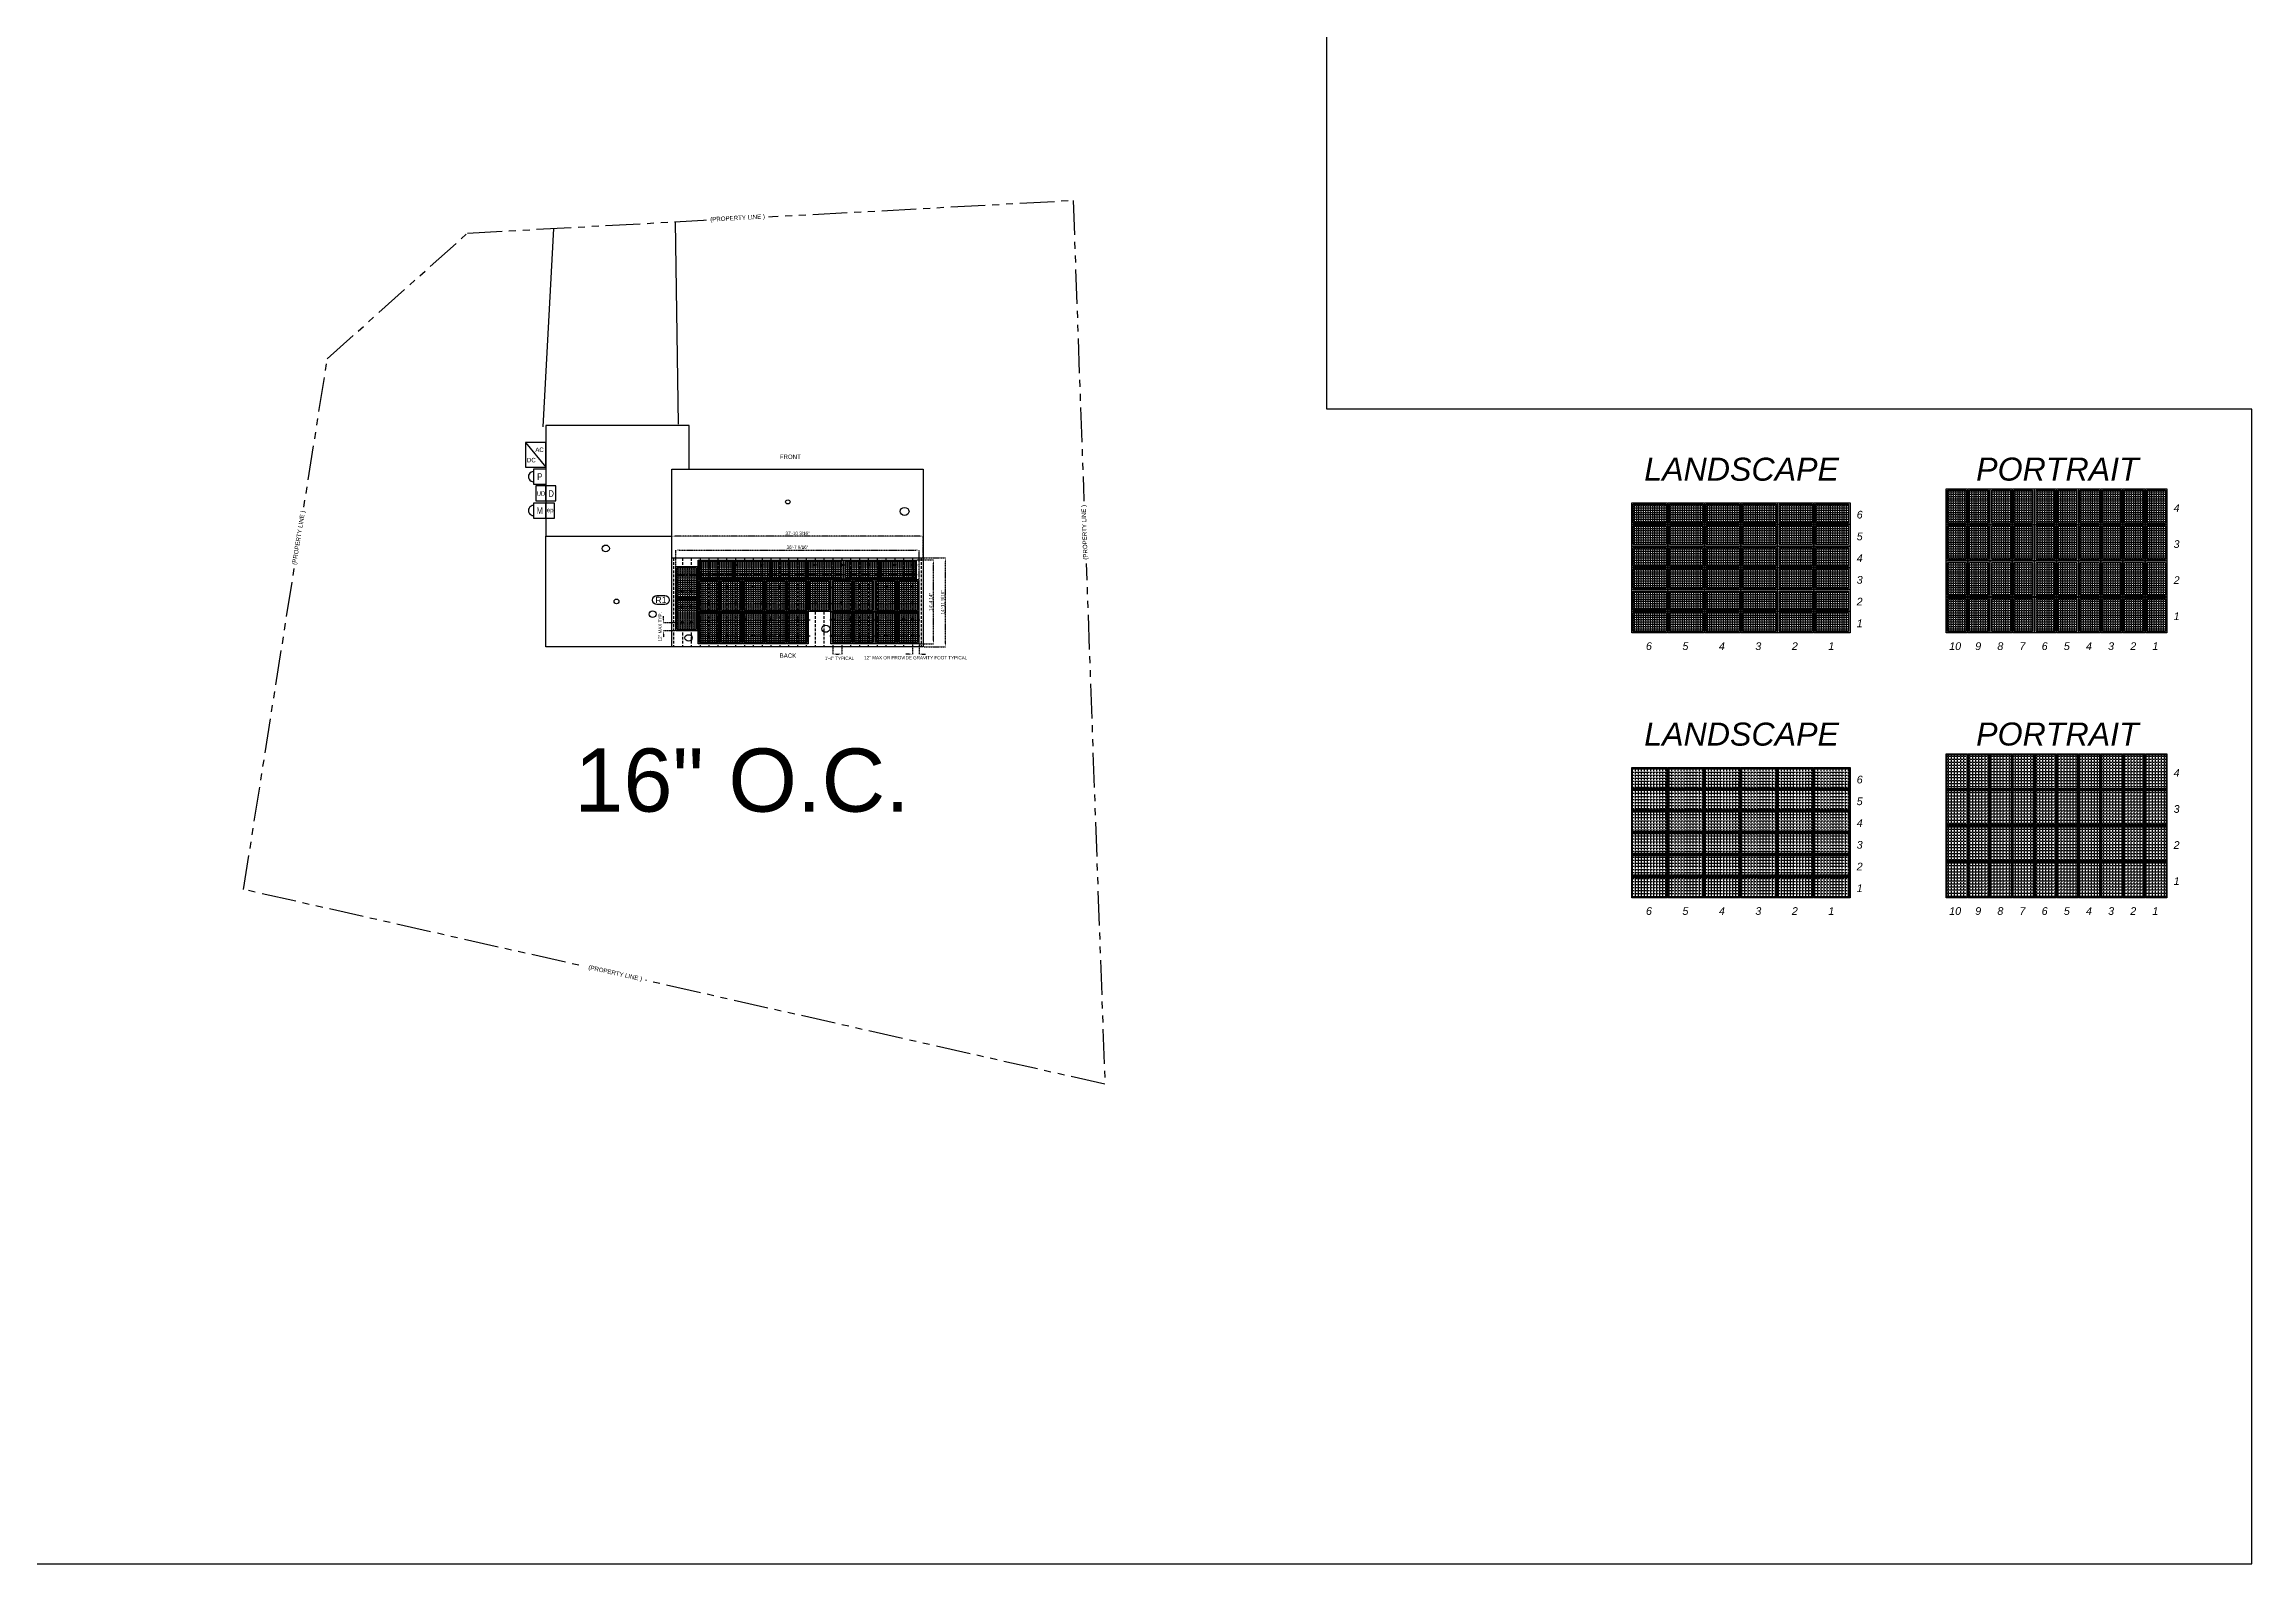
# Model space of a CAD drawing. Header units: feet. Extents: x -13431 to 13250, y 10829 to 29871.
# Drawn here: x -90 to 3901, y 13448 to 16196 of the extents above; entities that cross this region are included whole.
import ezdxf
from ezdxf.enums import TextEntityAlignment as Align

# ---------------------------------------------------------------- set-up
doc = ezdxf.new("R2010")
doc.units = ezdxf.units.FT
doc.header["$MEASUREMENT"] = 0
doc.linetypes.add('DASHED', pattern=[0.75, 0.5, -0.25])
doc.linetypes.add('PHANTOM', pattern=[2.5, 1.25, -0.25, 0.25, -0.25, 0.25, -0.25])
for name, color, linetype in [('EQUIPMENT', 7, 'Continuous'), ('MODULE FRAME', 9, 'Continuous'), ('MODULE HATCH', 7, 'Continuous'), ('PROPERTY LINE', 7, 'Continuous'), ('ROOF OBJECTS', 6, 'Continuous'), ('STRUCTURAL', 4, 'DASHED'), ('Z - ROOF', 3, 'Continuous'), ('Z - TITLEBLOCK TXT', 7, 'Continuous')]:
    doc.layers.add(name, color=color, linetype=linetype)
doc.layers.add('LOCKED (NO PRINT)', color=7, linetype='Continuous', plot=False)
doc.styles.add('1QUATER', font='technic_.ttf', dxfattribs={"height": 6})
doc.styles.add('PAPER SPACE TXT', font='technic_.ttf', dxfattribs={"height": 0.125})
doc.styles.add('style1', font='ariali.ttf')
doc.styles.add('TITLE BBLOCK TEXT', font='ARIALUNI.TTF')
doc.dimstyles.new('1QUATER', dxfattribs={"dimscale": 0, "dimtxt": 6, "dimasz": 6, "dimexe": 0, "dimexo": 1, "dimgap": 2, "dimtad": 1, "dimdec": 4, "dimzin": 3, "dimdsep": 46, "dimlunit": 4, "dimtxsty": '1QUATER', "dimcen": 6, "dimclrd": 1, "dimclre": 1, "dimclrt": 7, "dimadec": 0, "dimazin": 0, "dimtfac": 1, "dimtdec": 4, "dimtofl": 0, "dimtmove": 2, "dimatfit": 3, "dimfxl": 1, "dimfrac": 2, "dimtolj": 1, "dimtzin": 0, "dimarcsym": 1})

# ---------------------------------------------------------------- blocks, each defined once
blk = doc.blocks.new('A$C6EF85B4C')
at = {"layer": 'MODULE HATCH'}
h = blk.add_hatch(dxfattribs=at)
h.set_pattern_fill('ANGLE', color=9, scale=15)
h.set_pattern_definition([(0, (0, 0), (0, 4.125), [3, -1.125]), (90, (0, 0), (-4.125, 3e-16), [3, -1.125])])
h.paths.add_polyline_path([(-19.2, 21.6), (-19.2, -38.3), (14.8, -38.3), (14.8, 21.6)])
at = {"color": 4}
blk.add_lwpolyline([(-21.7, 24.1), (17.3, 24.1), (17.3, -40.8), (-21.7, -40.8)], close=True, dxfattribs=at)
at = {"layer": 'MODULE FRAME', "color": 7, "linetype": 'Continuous', "flags": 128}
blk.add_lwpolyline([(17.3, -40.8), (-21.7, -40.8), (-21.7, 24.1), (17.3, 24.1)], close=True, dxfattribs=at)
at = {"layer": 'MODULE FRAME', "color": 8, "linetype": 'Continuous', "flags": 128}
blk.add_lwpolyline([(14.8, -38.3), (-19.2, -38.3), (-19.2, 21.6), (14.8, 21.6)], close=True, dxfattribs=at)
blk = doc.blocks.new('A$C20456FC4')
at = {"layer": 'MODULE HATCH'}
h = blk.add_hatch(dxfattribs=at)
h.set_pattern_fill('ANGLE', color=9, scale=20)
h.set_pattern_definition([(0, (8.925, 25.2446), (0, 5.5), [4, -1.5]), (90, (8.925, 25.2446), (-5.5, 3e-16), [4, -1.5])])
h.paths.add_polyline_path([(24.7, 47.9), (-11.3, 47.9), (-11.3, -14.1), (24.7, -14.1)])
at = {"color": 4}
blk.add_lwpolyline([(-12.8, 49.4), (26.2, 49.4), (26.2, -15.6), (-12.8, -15.6)], close=True, dxfattribs=at)
at = {"layer": 'MODULE FRAME', "color": 10, "linetype": 'Continuous', "flags": 128}
blk.add_lwpolyline([(26.2, -15.6), (-12.8, -15.6), (-12.8, 49.4), (26.2, 49.4)], close=True, dxfattribs=at)
at = {"layer": 'MODULE FRAME', "color": 1, "linetype": 'Continuous', "flags": 128}
blk.add_lwpolyline([(24.7, -14.1), (-11.3, -14.1), (-11.3, 47.9), (24.7, 47.9)], close=True, dxfattribs=at)
blk = doc.blocks.new('A$C035F63DD')
at = {"color": 3}
blk.add_lwpolyline([(-0.08, 0.003, -1), (-0.08, 0.136), (0.043, 0.136, -1), (0.043, 0.003)], format="xyb", close=True, dxfattribs=at)
at = {"layer": 'Z - TITLEBLOCK TXT', "color": 7, "style": 'TITLE BBLOCK TEXT'}
blk.add_text('R1', height=0.096, rotation=359.9886, dxfattribs=at).set_placement((-0.018, 0.07), align=Align.MIDDLE_CENTER)
blk = doc.blocks.new('*U134')
at = {"color": 1}
blk.add_line((-36.6, 136.9), (0, 92), dxfattribs=at)
at = {"color": 1, "linetype": 'Continuous'}
for p, q in [((0, 88.6), (-22.2, 88.6)), ((-22.2, 88.6), (-22.2, 61.4)), ((0, 88.6), (0, 61.4)), ((-22.2, 61.4), (0, 61.4)), ((0, 58.1), (-18.3, 58.1)), ((-18.3, 58.1), (-18.3, 30.9)), ((0, 30.9), (0, 58.1)), ((18.3, 58.1), (0, 58.1)), ((0, 30.9), (0, 58.1)), ((18.3, 30.9), (18.3, 58.1)), ((0, 27.2), (-22.2, 27.2)), ((-22.2, 27.2), (-22.2, 0)), ((-18.3, 30.9), (0, 30.9)), ((0, 30.9), (18.3, 30.9)), ((15.5, 27.2), (0, 27.2)), ((0, 27.2), (0, 0)), ((0, 0), (0, 27.2)), ((15.5, 0), (15.5, 27.2)), ((-22.2, 0), (0, 0)), ((0, 0), (15.5, 0))]:
    blk.add_line(p, q, dxfattribs=at)
at = {"color": 1, "linetype": 'Continuous', "flags": 128}
blk.add_lwpolyline([(-36.6, 136.9), (-36.6, 92), (0, 92), (0, 136.9)], close=True, dxfattribs=at)
at = {"color": 1, "linetype": 'Continuous'}
for centre in [(-22.2, 75), (-22.2, 13.6)]:
    blk.add_arc(centre, 9.18, 90.004, 270.004, dxfattribs=at)
at = {"color": 1, "style": 'PAPER SPACE TXT'}
for s, height, p in [('AC', 7.99, (-11.4, 123.6)), ('DC', 7.99, (-26.2, 104.9)), ('P', 11.9, (-11.1, 75)), ('UD', 7.99, (-8.8, 44.4)), ('D', 11.9, (9.7, 44.4)), ('M', 11.9, (-11.1, 13.6))]:
    blk.add_text(s, height=height, dxfattribs=at).set_placement(p, align=Align.MIDDLE_CENTER)
blk.add_text('ep', height=7.99, rotation=359.9986, dxfattribs=at).set_placement((7.8, 14.6), align=Align.MIDDLE_CENTER)
blk = doc.blocks.new('*D164')
at = {"layer": 'Defpoints', "color": 0, "transparency": 16777216}
for p in [(1498.9, 15266.7, 53.8), (1539.1, 15266.7), (1498.9, 15106.1, -26.5)]:
    blk.add_point(p, dxfattribs=at)
at = {"layer": 'STRUCTURAL', "color": 1, "lineweight": -2, "transparency": 16777216}
for p, q in [((1499.9, 15266.7), (1539.1, 15266.7)), ((1539.1, 15112.1), (1539.1, 15260.7)), ((1499.9, 15106.1), (1539.1, 15106.1))]:
    blk.add_line(p, q, dxfattribs=at)
at = {"layer": 'STRUCTURAL', "color": 1, "transparency": 16777216}
for points in [[(1538.1, 15260.7), (1540.1, 15260.7), (1539.1, 15266.7)], [(1538.1, 15112.1), (1540.1, 15112.1), (1539.1, 15106.1)]]:
    blk.add_solid(points, dxfattribs=at)
at = {"layer": 'STRUCTURAL', "color": 7, "transparency": 16777216, "insert": (1534, 15186.4), "char_height": 6, "attachment_point": 5, "rotation": 90, "style": '1QUATER'}
blk.add_mtext('\\A1;14\'-11 9/16"', dxfattribs=at)
blk = doc.blocks.new('*D158')
at = {"layer": 'Defpoints', "color": 0, "transparency": 16777216}
for p in [(1486.6, 15263, 45.5), (1517.7, 15263), (1491.4, 15111.4, -30.3)]:
    blk.add_point(p, dxfattribs=at)
at = {"layer": 'STRUCTURAL', "color": 1, "lineweight": -2, "transparency": 16777216}
for p, q in [((1487.6, 15263), (1517.7, 15263)), ((1517.7, 15117.4), (1517.7, 15257)), ((1492.4, 15111.4), (1517.7, 15111.4))]:
    blk.add_line(p, q, dxfattribs=at)
at = {"layer": 'STRUCTURAL', "color": 1, "transparency": 16777216}
for points in [[(1516.7, 15257), (1518.7, 15257), (1517.7, 15263)], [(1516.7, 15117.4), (1518.7, 15117.4), (1517.7, 15111.4)]]:
    blk.add_solid(points, dxfattribs=at)
at = {"layer": 'STRUCTURAL', "color": 7, "transparency": 16777216, "insert": (1512.7, 15187.2), "char_height": 6, "attachment_point": 5, "rotation": 90, "style": '1QUATER'}
blk.add_mtext('\\A1;14\'-4 14"', dxfattribs=at)
blk = doc.blocks.new('*D159')
at = {"layer": 'Defpoints', "color": 0, "transparency": 16777216}
for p in [(1044.7, 15306.2), (1044.7, 15266.7, 53.8), (1498.9, 15266.7, 53.8)]:
    blk.add_point(p, dxfattribs=at)
at = {"layer": 'STRUCTURAL', "color": 1, "lineweight": -2, "transparency": 16777216}
for p, q in [((1044.7, 15267.7), (1044.7, 15306.2)), ((1492.9, 15306.2), (1050.7, 15306.2)), ((1498.9, 15267.7), (1498.9, 15306.2))]:
    blk.add_line(p, q, dxfattribs=at)
at = {"layer": 'STRUCTURAL', "color": 1, "transparency": 16777216}
for points in [[(1050.7, 15307.2), (1050.7, 15305.2), (1044.7, 15306.2)], [(1492.9, 15307.2), (1492.9, 15305.2), (1498.9, 15306.2)]]:
    blk.add_solid(points, dxfattribs=at)
at = {"layer": 'STRUCTURAL', "color": 7, "transparency": 16777216, "insert": (1271.8, 15311.3), "char_height": 6, "attachment_point": 5, "style": '1QUATER'}
blk.add_mtext('\\A1;37\'-10 3/16"', dxfattribs=at)
blk = doc.blocks.new('*D160')
at = {"layer": 'Defpoints', "color": 0, "transparency": 16777216}
for p in [(1051.8, 15248.7, 38.4), (1491.4, 15281), (1491.4, 15227.8, 27.9)]:
    blk.add_point(p, dxfattribs=at)
at = {"layer": 'STRUCTURAL', "color": 1, "lineweight": -2, "transparency": 16777216}
for p, q in [((1051.8, 15249.7), (1051.8, 15281)), ((1057.8, 15281), (1485.4, 15281)), ((1491.4, 15228.8), (1491.4, 15281))]:
    blk.add_line(p, q, dxfattribs=at)
at = {"layer": 'STRUCTURAL', "color": 1, "transparency": 16777216}
for points in [[(1057.8, 15282), (1057.8, 15280), (1051.8, 15281)], [(1485.4, 15282), (1485.4, 15280), (1491.4, 15281)]]:
    blk.add_solid(points, dxfattribs=at)
at = {"layer": 'STRUCTURAL', "color": 7, "transparency": 16777216, "insert": (1271.6, 15286.1), "char_height": 6, "attachment_point": 5, "style": '1QUATER'}
blk.add_mtext('\\A1;36\'-7 9/16"', dxfattribs=at)
blk = doc.blocks.new('*D161')
at = {"layer": 'Defpoints', "color": 0, "transparency": 16777216}
for p in [(1335.6, 15106.1, -26.5), (1351.6, 15106.1, -26.5), (1351.6, 15092.8)]:
    blk.add_point(p, dxfattribs=at)
at = {"layer": 'STRUCTURAL', "color": 1, "lineweight": -2, "transparency": 16777216}
for p, q in [((1335.6, 15105.1), (1335.6, 15092.8)), ((1341.6, 15092.8), (1345.6, 15092.8)), ((1351.6, 15105.1), (1351.6, 15092.8))]:
    blk.add_line(p, q, dxfattribs=at)
at = {"layer": 'STRUCTURAL', "color": 1, "transparency": 16777216}
for points in [[(1341.6, 15093.8), (1341.6, 15091.8), (1335.6, 15092.8)], [(1345.6, 15093.8), (1345.6, 15091.8), (1351.6, 15092.8)]]:
    blk.add_solid(points, dxfattribs=at)
at = {"layer": 'STRUCTURAL', "color": 7, "transparency": 16777216, "insert": (1347.6, 15085.2), "char_height": 6, "attachment_point": 5, "style": '1QUATER'}
blk.add_mtext('\\A1;1\'-4" TYPICAL', dxfattribs=at)
blk = doc.blocks.new('*D162')
at = {"layer": 'Defpoints', "color": 0, "transparency": 16777216}
for p in [(1029.2, 15134.9), (1051.8, 15149.4, -26.2), (1051.8, 15134.9, -5.7)]:
    blk.add_point(p, dxfattribs=at)
at = {"layer": 'STRUCTURAL', "color": 1, "lineweight": -2, "transparency": 16777216}
for p, q in [((1029.2, 15155.4), (1029.2, 15161.4)), ((1050.8, 15149.4), (1029.2, 15149.4)), ((1050.8, 15134.9), (1029.2, 15134.9)), ((1029.2, 15128.9), (1029.2, 15122.9))]:
    blk.add_line(p, q, dxfattribs=at)
at = {"layer": 'STRUCTURAL', "color": 1, "transparency": 16777216}
for points in [[(1028.2, 15155.4), (1030.2, 15155.4), (1029.2, 15149.4)], [(1028.2, 15128.9), (1030.2, 15128.9), (1029.2, 15134.9)]]:
    blk.add_solid(points, dxfattribs=at)
at = {"layer": 'STRUCTURAL', "color": 7, "transparency": 16777216, "insert": (1023.1, 15142.1), "char_height": 6, "attachment_point": 5, "rotation": 90, "style": '1QUATER'}
blk.add_mtext('\\A1;12" MAX TYP.', dxfattribs=at)
blk = doc.blocks.new('*D163')
at = {"layer": 'Defpoints', "color": 0, "transparency": 16777216}
for p in [(1479.6, 15111.4), (1479.6, 15092.8), (1491.4, 15111.4)]:
    blk.add_point(p, dxfattribs=at)
at = {"layer": 'STRUCTURAL', "color": 1, "lineweight": -2, "transparency": 16777216}
for p, q in [((1473.6, 15092.8), (1467.6, 15092.8)), ((1479.6, 15110.4), (1479.6, 15092.8)), ((1491.4, 15110.4), (1491.4, 15092.8)), ((1497.4, 15092.8), (1503.4, 15092.8))]:
    blk.add_line(p, q, dxfattribs=at)
at = {"layer": 'STRUCTURAL', "color": 1, "transparency": 16777216}
for points in [[(1473.6, 15093.8), (1473.6, 15091.8), (1479.6, 15092.8)], [(1497.4, 15093.8), (1497.4, 15091.8), (1491.4, 15092.8)]]:
    blk.add_solid(points, dxfattribs=at)
at = {"layer": 'STRUCTURAL', "color": 10, "transparency": 16777216, "insert": (1485.5, 15086.3), "char_height": 6, "attachment_point": 5, "style": '1QUATER'}
blk.add_mtext('\\A1;12" MAX OR PROVIDE GRAVITY FOOT TYPICAL', dxfattribs=at)
blk = doc.blocks.new('foot2')
h = blk.add_hatch(color=3)
h.dxf.hatch_style = 1
h.paths.add_polyline_path([(1.7, 0, 1), (-1.7, 0, 1)])
at = {"color": 3}
blk.add_circle((0, 0), 1.73, dxfattribs=at)

msp = doc.modelspace()

# ---------------------------------------------------------------- linework, layer by layer
at = {"layer": 'LOCKED (NO PRINT)', "color": 7}
msp.add_lwpolyline([(3901.34767, 13447.58805), (3901.34767, 15535.79725), (2229.07061, 15535.79725), (2229.07061, 23025.69204), (-13430.82217, 23025.69204), (-13430.82217, 13447.58805), (3901.34767, 13447.58805)], dxfattribs=at)
at = {"layer": 'PROPERTY LINE', "color": 7, "linetype": 'PHANTOM', "ltscale": 50, "extrusion": (0.05005, -0.104078, 0.993309)}
for p, q in [((675.14103, 15854.29524, -47.28189), (1770.05372, 15913.39081, -96.25896)), ((1770.05372, 15913.39081, -96.25896), (1827.54436, 14314.93698, -266.64063)), ((421.57328, 15626.99451, -58.32186), (675.14103, 15854.29524, -47.28189)), ((270.07259, 14667.12431, -151.26278), (421.57328, 15626.99451, -58.32186)), ((1827.54436, 14314.93698, -266.64063), (270.07259, 14667.12431, -151.26278))]:
    msp.add_line(p, q, dxfattribs=at)
at = {"layer": 'PROPERTY LINE', "color": 7, "extrusion": (0.05005, -0.104078, 0.993309)}
for p, q in [((830.5695, 15862.68416, -54.23444), (811.18839, 15504.03473, -90.83693)), ((1050.72595, 15874.56663, -64.08236), (1055.76764, 15508.6534, -102.67653))]:
    msp.add_line(p, q, dxfattribs=at)
at = {"layer": 'ROOF OBJECTS', "color": 6, "extrusion": (0, 0.447214, 0.894427)}
for centre, radius in [((-1254.17579, -13744.19656, 6875.60296), 4.05309), ((-1465.3376, -13724.96419, 6875.60296), 7.97043)]:
    msp.add_circle(centre, radius, dxfattribs=at)
at = {"layer": 'ROOF OBJECTS', "color": 6, "extrusion": (0, -0.316228, 0.948683)}
for centre, radius in [((925.01696, 14476.29755, -4902.96277), 6.5345), ((944.42793, 14375.4529, -4902.96277), 4.44658), ((1009.74663, 14350.94851, -4902.96277), 6.1261)]:
    msp.add_circle(centre, radius, dxfattribs=at)
at = {"layer": 'ROOF OBJECTS', "color": 6, "extrusion": (0, -0.447214, 0.894427)}
for centre, radius in [((1322.7212, 13535.80346, -6779.36578), 7.17902), ((1074.64616, 13517.45707, -6779.36578), 6.38135)]:
    msp.add_circle(centre, radius, dxfattribs=at)
at = {"layer": 'STRUCTURAL', "color": 1, "linetype": 'DASHED', "ltscale": 10}
for p, q in [((1047.57661, 15266.71917, 53.79822), (1047.57661, 15106.10596, 53.79822)), ((1063.57661, 15266.71917, 53.79822), (1063.57661, 15106.10596, 53.79822)), ((1079.57661, 15266.71917, 53.79822), (1079.57661, 15106.10596, 53.79822)), ((1095.57661, 15266.71917, 53.79822), (1095.57661, 15106.10596, 53.79822)), ((1111.57661, 15266.71917, 53.79822), (1111.57661, 15106.10596, 53.79822)), ((1127.57661, 15266.71917, 53.79822), (1127.57661, 15106.10596, 53.79822)), ((1143.57661, 15266.71917, 53.79822), (1143.57661, 15106.10596, 53.79822)), ((1159.57661, 15266.71917, 53.79822), (1159.57661, 15106.10596, 53.79822)), ((1175.57661, 15266.71917, 53.79822), (1175.57661, 15106.10596, 53.79822)), ((1191.57661, 15266.71917, 53.79822), (1191.57661, 15106.10596, 53.79822)), ((1207.57661, 15266.71917, 53.79822), (1207.57661, 15106.10596, 53.79822)), ((1223.57661, 15266.71917, 53.79822), (1223.57661, 15106.10596, 53.79822)), ((1239.57661, 15266.71917, 53.79822), (1239.57661, 15106.10596, 53.79822)), ((1255.57661, 15266.71917, 53.79822), (1255.57661, 15106.10596, 53.79822)), ((1271.57661, 15266.71917, 53.79822), (1271.57661, 15106.10596, 53.79822)), ((1287.57661, 15266.71917, 53.79822), (1287.57661, 15106.10596, 53.79822)), ((1303.57661, 15266.71917, 53.79822), (1303.57661, 15106.10596, 53.79822)), ((1319.57661, 15266.71917, 53.79822), (1319.57661, 15106.10596, 53.79822)), ((1335.57661, 15266.71917, 53.79822), (1335.57661, 15106.10596, 53.79822)), ((1351.57661, 15266.71917, 53.79822), (1351.57661, 15106.10596, 53.79822)), ((1367.57661, 15266.71917, 53.79822), (1367.57661, 15106.10596, 53.79822)), ((1383.57661, 15266.71917, 53.79822), (1383.57661, 15106.10596, 53.79822)), ((1399.57661, 15266.71917, 53.79822), (1399.57661, 15106.10596, 53.79822)), ((1415.57661, 15266.71917, 53.79822), (1415.57661, 15106.10596, 53.79822)), ((1431.57661, 15266.71917, 53.79822), (1431.57661, 15106.10596, 53.79822)), ((1447.57661, 15266.71917, 53.79822), (1447.57661, 15106.10596, 53.79822)), ((1463.57661, 15266.71917, 53.79822), (1463.57661, 15106.10596, 53.79822)), ((1479.57661, 15266.71917, 53.79822), (1479.57661, 15106.10596, 53.79822)), ((1495.57661, 15266.71917, 53.79822), (1495.57661, 15106.10596, 53.79822))]:
    msp.add_line(p, q, dxfattribs=at)
at = {"layer": 'STRUCTURAL', "color": 7, "linetype": 'PHANTOM', "ltscale": 10}
for p, q in [((1091.02109, 15254.16837), (1487.80861, 15254.16837)), ((1050.46514, 15236.76938, -0.81103), (1091.51514, 15236.76938, -0.81103)), ((1090.88127, 15213.29067, 2.32375), (1492.17557, 15213.29067, 2.32375)), ((1091.02109, 15236.76938, -0.81103), (1487.80861, 15236.76938, -0.81103)), ((1050.46514, 15207.72286, 3.00135), (1091.51514, 15207.72286, 3.00135)), ((1050.46514, 15178.45273, -29.96935), (1091.51514, 15178.45273, -29.96935)), ((1090.88127, 15184.24414, 6.13613), (1492.17557, 15184.24414, 6.13613)), ((1050.46514, 15149.4062, -26.15697), (1091.51514, 15149.4062, -26.15697)), ((1090.88127, 15154.97401, 19.26367), (1294.43375, 15154.97401, 19.26367)), ((1330.26379, 15154.97401, -26.83458), (1492.75887, 15154.97401, -26.83458)), ((1090.88127, 15125.92749, 23.07605), (1294.43375, 15125.92749, 23.07605)), ((1330.26379, 15125.92749, -23.0222), (1492.75887, 15125.92749, -23.0222))]:
    msp.add_line(p, q, dxfattribs=at)
at = {"layer": 'Z - ROOF', "color": 3}
for p, q in [((816.6712, 15506.27958, -132.80789), (816.6712, 15306.19277, -66.11229)), ((1075.56803, 15506.27958, -132.80789), (816.6712, 15506.27958, -132.80789)), ((1075.56803, 15427.33237, -106.49216), (1075.56803, 15506.27958, -132.80789)), ((1044.67023, 15266.71917, 53.79822), (1044.67023, 15427.33237, -26.50838)), ((1044.67023, 15427.33237, -26.50838), (1498.87323, 15427.33237, -26.50838)), ((1498.87323, 15427.33237, -26.50838), (1498.87323, 15266.71917, 53.79822)), ((816.6712, 15306.19277, -66.11229), (1044.67023, 15306.19277, -66.11229)), ((816.6712, 15106.10596, -132.80789), (816.6712, 15306.19277, -66.11229)), ((1044.67023, 15106.10596, -26.50838), (1044.67023, 15266.71917, 53.79822)), ((1044.67023, 15266.71917, 53.79822), (1498.87323, 15266.71917, 53.79822)), ((1498.87323, 15266.71917, 53.79822), (1498.87323, 15106.10596, -26.50838)), ((1060.79598, 15106.10596, -132.80789), (816.6712, 15106.10596, -132.80789)), ((1498.87323, 15106.10596, -26.50838), (1044.67023, 15106.10596, -26.50838))]:
    msp.add_line(p, q, dxfattribs=at)

# ---------------------------------------------------------------- block references
at = {"linetype": 'Continuous'}
for p in [(3370.07438, 15367.51075), (3410.12438, 15367.51075), (3450.17438, 15367.51075), (3490.22438, 15367.51075), (3530.27438, 15367.51075), (3570.32438, 15367.51075), (3610.37438, 15367.51075), (3650.42438, 15367.51075), (3690.47438, 15367.51075), (3730.52438, 15367.51075), (3370.07438, 15302.31075), (3410.12438, 15302.31075), (3450.17438, 15302.31075), (3490.22438, 15302.31075), (3530.27438, 15302.31075), (3570.32438, 15302.31075), (3610.37438, 15302.31075), (3650.42438, 15302.31075), (3690.47438, 15302.31075), (3730.52438, 15302.31075), (3370.07438, 15237.11075), (3410.12438, 15237.11075), (3450.17438, 15237.11075), (3490.22438, 15237.11075), (3530.27438, 15237.11075), (3570.32438, 15237.11075), (3610.37438, 15237.11075), (3650.42438, 15237.11075), (3690.47438, 15237.11075), (3730.52438, 15237.11075), (3370.07438, 15171.91075), (3410.12438, 15171.91075), (3450.17438, 15171.91075), (3490.22438, 15171.91075), (3530.27438, 15171.91075), (3570.32438, 15171.91075), (3610.37438, 15171.91075), (3650.42438, 15171.91075), (3690.47438, 15171.91075), (3730.52438, 15171.91075)]:
    msp.add_blockref('A$C6EF85B4C', p, dxfattribs=at)
at = {"linetype": 'Continuous', "rotation": 270}
for p in [(2820.90712, 15344.90165), (2886.85712, 15344.90165), (2952.80712, 15344.90165), (3018.75712, 15344.90165), (3084.70712, 15344.90165), (3150.65712, 15344.90165), (2820.90712, 15305.60165), (2886.85712, 15305.60165), (2952.80712, 15305.60165), (3018.75712, 15305.60165), (3084.70712, 15305.60165), (3150.65712, 15305.60165), (2820.90712, 15266.30165), (2820.90712, 15227.00165), (2886.85712, 15266.30165), (2886.85712, 15227.00165), (2952.80712, 15266.30165), (2952.80712, 15227.00165), (3018.75712, 15266.30165), (3018.75712, 15227.00165), (3084.70712, 15266.30165), (3084.70712, 15227.00165), (3150.65712, 15266.30165), (3150.65712, 15227.00165), (2820.90712, 15187.70165), (2886.85712, 15187.70165), (2952.80712, 15187.70165), (3018.75712, 15187.70165), (3084.70712, 15187.70165), (3150.65712, 15187.70165), (2820.90712, 15148.40165), (2886.85712, 15148.40165), (2952.80712, 15148.40165), (3018.75712, 15148.40165), (3084.70712, 15148.40165), (3150.65712, 15148.40165)]:
    msp.add_blockref('A$C6EF85B4C', p, dxfattribs=at)
at = {"linetype": 'Continuous', "extrusion": (-6.60626e-15, -0.447214, 0.894427)}
for p in [(1073.56366, 13640.54811, -6773.5843), (1113.61366, 13608.53421, -6785.1121), (1153.66366, 13608.53421, -6785.1121), (1193.71366, 13608.53421, -6785.1121), (1233.76366, 13608.53421, -6785.1121), (1273.81366, 13608.53421, -6785.1121), (1313.86366, 13608.53421, -6785.1121), (1353.91366, 13608.53421, -6785.1121), (1393.96366, 13608.53421, -6785.1121), (1434.01366, 13608.53421, -6785.1121), (1474.06366, 13608.53421, -6785.1121), (1073.56366, 13575.34811, -6773.5843), (1113.61366, 13543.33421, -6785.1121), (1153.66366, 13543.33421, -6785.1121), (1193.71366, 13543.33421, -6785.1121), (1233.76366, 13543.33421, -6785.1121), (1273.81366, 13543.33421, -6785.1121), (1353.91366, 13543.33421, -6785.1121), (1393.96366, 13543.33421, -6785.1121), (1434.01366, 13543.33421, -6785.1121), (1474.06366, 13543.33421, -6785.1121)]:
    msp.add_blockref('A$C6EF85B4C', p, dxfattribs=at)
at = {"linetype": 'Continuous', "extrusion": (-6.60626e-15, -0.447214, 0.894427), "rotation": 269.9999999999991}
for p in [(1132.70799, 13650.22511, -6785.1121), (1198.65799, 13650.22511, -6785.1121), (1264.60799, 13650.22511, -6785.1121), (1330.55799, 13650.22511, -6785.1121), (1396.50799, 13650.22511, -6785.1121), (1462.45799, 13650.22511, -6785.1121)]:
    msp.add_blockref('A$C6EF85B4C', p, dxfattribs=at)
at = {"xscale": 118.7716407580049, "yscale": 118.7716407580049, "zscale": 118.7716407580049}
msp.add_blockref('A$C035F63DD', (1026.92002, 15182.37525, -35.36667), dxfattribs=at)
for p in [(3361.14932, 14863.19094), (3401.19932, 14863.19094), (3441.24932, 14863.19094), (3481.29932, 14863.19094), (3521.34932, 14863.19094), (3561.39932, 14863.19094), (3601.44932, 14863.19094), (3641.49932, 14863.19094), (3681.54932, 14863.19094), (3721.59932, 14863.19094), (3361.14932, 14797.99094), (3401.19932, 14797.99094), (3441.24932, 14797.99094), (3481.29932, 14797.99094), (3521.34932, 14797.99094), (3561.39932, 14797.99094), (3601.44932, 14797.99094), (3641.49932, 14797.99094), (3681.54932, 14797.99094), (3721.59932, 14797.99094), (3361.14932, 14732.79094), (3401.19932, 14732.79094), (3441.24932, 14732.79094), (3481.29932, 14732.79094), (3521.34932, 14732.79094), (3561.39932, 14732.79094), (3601.44932, 14732.79094), (3641.49932, 14732.79094), (3681.54932, 14732.79094), (3721.59932, 14732.79094), (3361.14932, 14667.59094), (3401.19932, 14667.59094), (3441.24932, 14667.59094), (3481.29932, 14667.59094), (3521.34932, 14667.59094), (3561.39932, 14667.59094), (3601.44932, 14667.59094), (3641.49932, 14667.59094), (3681.54932, 14667.59094), (3721.59932, 14667.59094)]:
    msp.add_blockref('A$C20456FC4', p)
at = {"rotation": 270}
for p in [(2795.66251, 14874.7515), (2861.61251, 14874.7515), (2927.56251, 14874.7515), (2993.51251, 14874.7515), (3059.46251, 14874.7515), (3125.41251, 14874.7515), (2795.66251, 14835.4515), (2861.61251, 14835.4515), (2927.56251, 14835.4515), (2993.51251, 14835.4515), (3059.46251, 14835.4515), (3125.41251, 14835.4515), (2795.66251, 14796.1515), (2861.61251, 14796.1515), (2927.56251, 14796.1515), (2993.51251, 14796.1515), (3059.46251, 14796.1515), (3125.41251, 14796.1515), (2795.66251, 14756.8515), (2795.66251, 14717.5515), (2861.61251, 14756.8515), (2861.61251, 14717.5515), (2927.56251, 14756.8515), (2927.56251, 14717.5515), (2993.51251, 14756.8515), (2993.51251, 14717.5515), (3059.46251, 14756.8515), (3059.46251, 14717.5515), (3125.41251, 14756.8515), (3125.41251, 14717.5515), (2795.66251, 14678.2515), (2861.61251, 14678.2515), (2927.56251, 14678.2515), (2993.51251, 14678.2515), (3059.46251, 14678.2515), (3125.41251, 14678.2515)]:
    msp.add_blockref('A$C20456FC4', p, dxfattribs=at)
at = {"layer": 'EQUIPMENT', "color": 3}
msp.add_blockref('*U134', (816.6712, 15338.79879, -76.98096), dxfattribs=at)
at = {"layer": 'STRUCTURAL', "color": 3}
for p in [(1095.65041, 15254.16837), (1111.57661, 15254.16837), (1159.57661, 15254.16837, 53.79822), (1207.57661, 15254.16837), (1255.57661, 15254.16837, 53.79822), (1303.57661, 15254.16837), (1351.46883, 15254.16837), (1399.57661, 15254.16837, 53.79822), (1447.57661, 15254.16837, 53.79822), (1479.57661, 15254.16837, 53.79822), (1063.57661, 15236.76938, 53.79822), (1063.57661, 15207.72286, 53.79822), (1079.57661, 15236.76938, 53.79822), (1079.57661, 15207.72286, 53.79822), (1095.57661, 15236.76938, 53.79822), (1095.57661, 15213.29067, 53.79822), (1127.57661, 15236.68255, 52.98719), (1143.57661, 15213.29067, 53.79822), (1175.57661, 15236.68255, 106.78541), (1191.57661, 15213.29067, 53.79822), (1223.57661, 15236.68255, 52.98719), (1239.57661, 15213.29067, 53.79822), (1271.57661, 15236.68255, 106.78541), (1287.57661, 15213.29067, 53.79822), (1319.57661, 15236.68255, 52.98719), (1335.57661, 15213.29067, 53.79822), (1367.46883, 15236.68255, 52.98719), (1383.57661, 15213.29067, 53.79822), (1415.57661, 15236.68255, 106.78541), (1431.57661, 15213.29067, 53.79822), (1463.57661, 15236.68255, 106.78541), (1479.57661, 15236.76938, 52.98719), (1479.57661, 15213.29067, 53.79822), (1063.57661, 15178.45273, -29.96935), (1079.57661, 15178.45273, -29.96935), (1095.57661, 15184.24414, 53.79822), (1111.57661, 15184.24414, 53.79822), (1159.57661, 15184.24414, 53.79822), (1207.57661, 15184.24414, 53.79822), (1255.57661, 15184.24414, 53.79822), (1303.57661, 15184.24414, 53.79822), (1351.57661, 15184.24414, 53.79822), (1399.57661, 15184.24414, 53.79822), (1447.57661, 15184.24414, 53.79822), (1479.57661, 15184.24414, 53.79822), (1063.57661, 15149.4062, -26.15697), (1079.57661, 15149.4062, -26.15697), (1095.57661, 15154.97401, 53.79822), (1127.57661, 15154.97401, 53.79822), (1175.57661, 15154.97401, 53.79822), (1223.57661, 15154.97401, 53.79822), (1271.57661, 15154.97401, 53.79822), (1287.57661, 15154.97401, 53.79822), (1335.57661, 15154.97401, 53.79822), (1367.57661, 15154.97401, 53.79822), (1415.57661, 15154.97401, 53.79822), (1463.57661, 15154.97401, 53.79822), (1479.57661, 15154.97401, 53.79822), (1095.57661, 15125.92749, 53.79822), (1095.57661, 15125.92749, 53.79822), (1143.57661, 15125.92749, 53.79822), (1191.57661, 15125.92749, 53.79822), (1239.57661, 15125.92749, 53.79822), (1287.57661, 15125.92749, 53.79822), (1334.69798, 15125.92749, -23.0222), (1335.28612, 15125.92749, 53.79822), (1383.28612, 15125.92749, 53.79822), (1431.28612, 15125.92749, 53.79822), (1479.57661, 15125.92749, 53.79822)]:
    msp.add_blockref('foot2', p, dxfattribs=at)

# ---------------------------------------------------------------- texts
at = {"layer": 'LOCKED (NO PRINT)', "style": 'style1'}
for s, height, p in [('LANDSCAPE ', 41.624435, (2802.65701, 15406.38145)), ('PORTRAIT', 41.624435, (3402.83785, 15406.55448)), ('6', 13.87481, (3186.87259, 15338.02293)), ('4', 13.87481, (3759.93419, 15350.07293)), ('5', 13.87481, (3186.87259, 15298.72293)), ('3', 13.87481, (3759.93419, 15284.87293)), ('4', 13.87481, (3186.87259, 15259.42293)), ('3', 13.87481, (3186.87259, 15220.12293)), ('2', 13.87481, (3759.93419, 15219.67293)), ('2', 13.87481, (3186.87259, 15180.82293)), ('1', 13.87481, (3186.87259, 15141.52293)), ('1', 13.87481, (3759.93419, 15154.47293)), ('6', 13.87481, (2805.809, 15100.28515)), ('5', 13.87481, (2871.759, 15100.28515)), ('4', 13.87481, (2937.709, 15100.28515)), ('3', 13.87481, (3003.659, 15100.28515)), ('2', 13.87481, (3069.609, 15100.28515)), ('1', 13.87481, (3135.559, 15100.28515)), ('10', 13.874812, (3354.11344, 15100.28515)), ('9', 13.87481, (3401.17059, 15100.28515)), ('8', 13.87481, (3441.22059, 15100.28515)), ('7', 13.87481, (3481.27059, 15100.28515)), ('6', 13.87481, (3521.32059, 15100.28515)), ('5', 13.87481, (3561.37059, 15100.28515)), ('4', 13.87481, (3601.42059, 15100.28515)), ('3', 13.87481, (3641.47059, 15100.28515)), ('2', 13.87481, (3681.52059, 15100.28515)), ('1', 13.87481, (3721.57059, 15100.28515)), ('LANDSCAPE ', 41.624435, (2802.65701, 14927.30623)), ('PORTRAIT', 41.624435, (3402.83785, 14927.47926)), ('6', 13.87481, (3186.87259, 14858.94771)), ('4', 13.87481, (3759.93419, 14870.99771)), ('5', 13.87481, (3186.87259, 14819.64771)), ('3', 13.87481, (3759.93419, 14805.79771)), ('4', 13.87481, (3186.87259, 14780.34771)), ('3', 13.87481, (3186.87259, 14741.04771)), ('2', 13.87481, (3759.93419, 14740.59771)), ('2', 13.87481, (3186.87259, 14701.74771)), ('1', 13.87481, (3186.87259, 14662.44771)), ('1', 13.87481, (3759.93419, 14675.39771)), ('6', 13.87481, (2805.809, 14621.20993)), ('5', 13.87481, (2871.759, 14621.20993)), ('4', 13.87481, (2937.709, 14621.20993)), ('3', 13.87481, (3003.659, 14621.20993)), ('2', 13.87481, (3069.609, 14621.20993)), ('1', 13.87481, (3135.559, 14621.20993)), ('10', 13.874812, (3354.11344, 14621.20993)), ('9', 13.87481, (3401.17059, 14621.20993)), ('8', 13.87481, (3441.22059, 14621.20993)), ('7', 13.87481, (3481.27059, 14621.20993)), ('6', 13.87481, (3521.32059, 14621.20993)), ('5', 13.87481, (3561.37059, 14621.20993)), ('4', 13.87481, (3601.42059, 14621.20993)), ('3', 13.87481, (3641.47059, 14621.20993)), ('2', 13.87481, (3681.52059, 14621.20993)), ('1', 13.87481, (3721.57059, 14621.20993))]:
    msp.add_text(s, height=height, dxfattribs=at).set_placement(p)
at = {"layer": 'LOCKED (NO PRINT)', "color": 7, "style": 'TITLE BBLOCK TEXT'}
msp.add_text('16" O.C.', height=114.235434, rotation=359.98856394, dxfattribs=at).set_placement((868.20112, 14807.91883))
at = {"layer": 'Z - TITLEBLOCK TXT', "color": 7, "style": 'TITLE BBLOCK TEXT'}
for s, p in [('FRONT', (1239.58156, 15445.70184, -35.36667)), ('BACK', (1239.40299, 15086.07926, -35.36667))]:
    msp.add_text(s, height=7.925185, rotation=359.98856394, dxfattribs=at).set_placement(p)

# ---------------------------------------------------------------- dimensions: what is measured, and where the dimension line sits
at = {"layer": 'STRUCTURAL'}
for base, p1, p2, picture, middle in [((1044.67023, 15306.19277), (1498.87323, 15266.71917, 53.79822), (1044.67023, 15266.71917, 53.79822), '*D159', (1271.77173, 15311.32874)), ((1491.38127, 15280.96632), (1051.83127, 15248.7114, 38.36976), (1491.38127, 15227.81393, 27.92102), '*D160', (1271.60627, 15286.11983))]:
    dim = msp.add_linear_dim(base=base, p1=p1, p2=p2, dimstyle='1QUATER', override={"dimscale": 1}, dxfattribs=at)
    dim.commit()
    dim.dimension.update_dxf_attribs({"geometry": picture, "text_midpoint": middle})
for base, p1, p2, text, picture, middle in [((1517.7174, 15262.96492), (1491.38127, 15111.40423, -30.28383), (1486.58127, 15262.96492, 45.49651), '14\'-4 14"', '*D158', (1512.67354, 15187.18457)), ((1539.07032, 15266.71917), (1498.87323, 15106.10596, -26.50838), (1498.87323, 15266.71917, 53.79822), '14\'-11 9/16"', '*D164', (1534.00015, 15186.41257)), ((1029.16342, 15134.88294), (1051.83127, 15149.4062, -26.15697), (1051.83127, 15134.88294, -5.656), '12" MAX TYP.', '*D162', (1023.05377, 15142.14457))]:
    dim = msp.add_linear_dim(base=base, p1=p1, p2=p2, angle=90, text=text, dimstyle='1QUATER', override={"dimscale": 1}, dxfattribs=at)
    dim.commit()
    dim.dimension.update_dxf_attribs({"geometry": picture, "text_midpoint": middle})
for base, p1, p2, text, override, picture, middle in [((1351.57661, 15092.76893, 80.3066), (1335.57661, 15106.10596, 53.79822), (1351.57661, 15106.10596, 53.79822), '1\'-4" TYPICAL', {"dimscale": 1}, '*D161', (1347.57661, 15085.22303, 80.3066)), ((1479.58706, 15092.76893, -30.28383), (1491.38127, 15111.40423, -30.28383), (1479.58706, 15111.40423, -30.28383), '12" MAX OR PROVIDE GRAVITY FOOT TYPICAL', {"dimscale": 1, "dimclrt": 10}, '*D163', (1485.48417, 15086.30966, -30.28383))]:
    dim = msp.add_linear_dim(base=base, p1=p1, p2=p2, text=text, dimstyle='1QUATER', override=override, dxfattribs=at)
    dim.commit()
    dim.dimension.update_dxf_attribs({"geometry": picture, "text_midpoint": middle, "dimtype": 160})

# ---------------------------------------------------------------- next in the draw order: texts
at = {"layer": 'PROPERTY LINE', "color": 7, "char_height": 7.9251852, "width": 103.9415351, "attachment_point": 1, "style": 'TITLE BBLOCK TEXT', "bg_fill": 3, "box_fill_scale": 1.5, "bg_fill_color": 256, "bg_fill_transparency": 0}
for insert, rotation in [((1111.17027, 15882.79701, 200.4624), 3.1226622), ((1788.47065, 15260.93445, 200.4624), 92.04226191), ((357.17694, 15252.64108, 208.9517), 80.76394156), ((892.34966, 14531.19175), 347.39938407)]:
    msp.add_mtext('\\pi2.5005;(PROPERTY LINE )', dxfattribs=dict(at, insert=insert, rotation=rotation))

doc.saveas('drawing.dxf')
